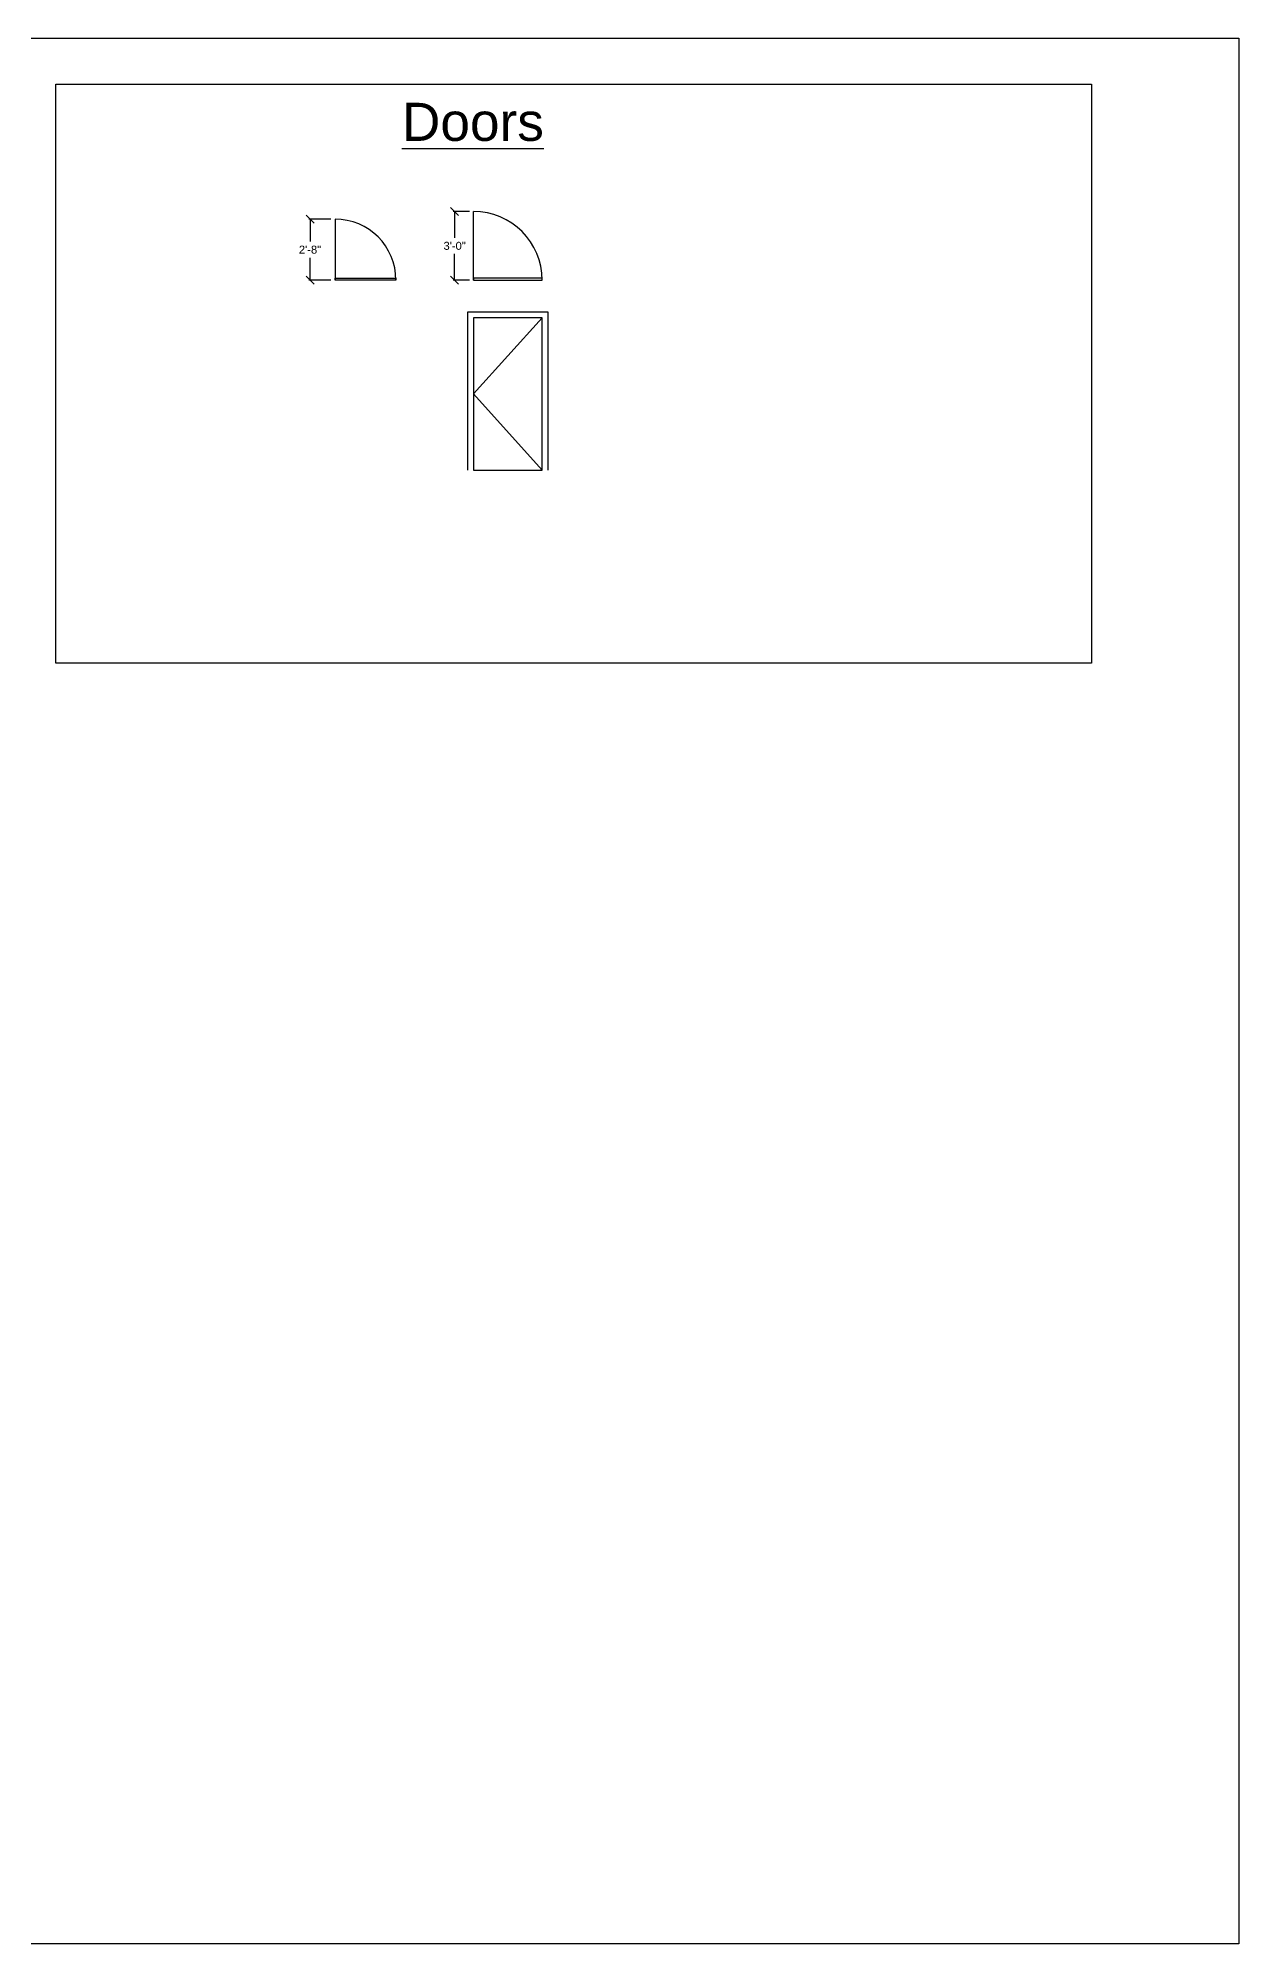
# Model space of a CAD drawing. Header units: inches. Extents: x -350 to 3672, y -1325 to 3943.
# Drawn here: x 2199 to 2830, y 2756 to 3756 of the extents above; entities that cross this region are included whole.
import ezdxf

# ---------------------------------------------------------------- set-up
doc = ezdxf.new("R2010")
doc.units = ezdxf.units.IN
doc.header["$MEASUREMENT"] = 0
doc.layers.add('F.P. - Doors & Windows', color=1, linetype='Continuous')
doc.styles.get("Standard").update_dxf_attribs({"font": 'arial.ttf'})
doc.dimstyles.get("Standard").update_dxf_attribs({"dimscale": 0.7, "dimtxt": 6, "dimasz": 6, "dimexe": 1, "dimexo": 3, "dimgap": 3, "dimtad": 0, "dimtih": 1, "dimtoh": 1, "dimdec": 4, "dimzin": 1, "dimdsep": 46, "dimlunit": 4, "dimtxsty": 'Standard', "dimblk": 'OBLIQUE', "dimcen": 0.09, "dimadec": 0, "dimazin": 0, "dimtfac": 1, "dimtdec": 4, "dimtofl": 0, "dimtmove": 0, "dimatfit": 3, "dimfxl": 1, "dimtolj": 1, "dimtzin": 0, "dimarcsym": 0})

# ---------------------------------------------------------------- blocks, each defined once
blk = doc.blocks.new('_Oblique')
at = {"color": 0, "linetype": 'ByBlock', "lineweight": -2}
blk.add_line((-0.5, -0.5), (0.5, 0.5), dxfattribs=at)
blk = doc.blocks.new('*D68')
at = {"layer": 'Defpoints', "color": 0, "transparency": 16777216}
for p in [(2355.1, 3661.4), (2342, 3629.4), (2355.1, 3629.4)]:
    blk.add_point(p, dxfattribs=at)
at = {"layer": 'F.P. - Doors & Windows', "color": 0, "lineweight": -2, "transparency": 16777216}
for p, q in [((2353, 3661.4), (2341.3, 3661.4)), ((2342, 3661.4), (2342, 3649.7)), ((2342, 3629.4), (2342, 3641.2)), ((2353, 3629.4), (2341.3, 3629.4))]:
    blk.add_line(p, q, dxfattribs=at)
at = {"layer": 'F.P. - Doors & Windows', "color": 0, "lineweight": -2, "transparency": 16777216, "xscale": 4.199999999999999, "yscale": 4.199999999999999, "zscale": 4.199999999999999}
for p, rotation in [((2342, 3661.4), 90), ((2342, 3629.4), 270)]:
    blk.add_blockref('_Oblique', p, dxfattribs=dict(at, rotation=rotation))
at = {"layer": 'F.P. - Doors & Windows', "color": 0, "transparency": 16777216, "insert": (2342, 3645.4), "char_height": 4.2, "attachment_point": 5}
blk.add_mtext('\\A1;2\'-8"', dxfattribs=at)
blk = doc.blocks.new('*D69')
at = {"layer": 'Defpoints', "color": 0, "transparency": 16777216}
for p in [(2427.8, 3665.4), (2417.9, 3629.4), (2427.8, 3629.4)]:
    blk.add_point(p, dxfattribs=at)
at = {"layer": 'F.P. - Doors & Windows', "color": 0, "lineweight": -2, "transparency": 16777216}
for p, q in [((2425.7, 3665.4), (2417.2, 3665.4)), ((2417.9, 3665.4), (2417.9, 3651.7)), ((2417.9, 3629.4), (2417.9, 3643.2)), ((2425.7, 3629.4), (2417.2, 3629.4))]:
    blk.add_line(p, q, dxfattribs=at)
at = {"layer": 'F.P. - Doors & Windows', "color": 0, "lineweight": -2, "transparency": 16777216, "xscale": 4.199999999999999, "yscale": 4.199999999999999, "zscale": 4.199999999999999}
for p, rotation in [((2417.9, 3665.4), 90), ((2417.9, 3629.4), 270)]:
    blk.add_blockref('_Oblique', p, dxfattribs=dict(at, rotation=rotation))
at = {"layer": 'F.P. - Doors & Windows', "color": 0, "transparency": 16777216, "insert": (2417.9, 3647.4), "char_height": 4.2, "attachment_point": 5}
blk.add_mtext('\\A1;3\'-0"', dxfattribs=at)

msp = doc.modelspace()

# ---------------------------------------------------------------- linework, layer by layer
for p, q in [((2463.82101, 3609.68992), (2427.82101, 3569.68992)), ((2427.82101, 3569.68992), (2463.82101, 3529.68992))]:
    msp.add_line(p, q)
for points in [[(1277.33969, 3756.46799), (2829.52612, 3756.46799), (2829.52612, 2755.95975), (1277.33969, 2755.95975)], [(2208.61109, 3732.36772), (2752.18675, 3732.36772), (2752.18675, 3428.32127), (2208.61109, 3428.32127)], [(2427.82101, 3529.68992), (2463.82101, 3529.68992), (2463.82101, 3609.68992), (2427.82101, 3609.68992)]]:
    msp.add_lwpolyline(points, close=True)
msp.add_lwpolyline([(2424.82101, 3529.68992), (2424.82101, 3612.68992), (2466.82101, 3612.68992), (2466.82101, 3529.68992)])
at = {"layer": 'F.P. - Doors & Windows'}
for p, q in [((2427.82101, 3629.44392), (2427.82101, 3665.44392)), ((2355.11397, 3661.44392), (2355.11397, 3629.44392))]:
    msp.add_line(p, q, dxfattribs=at)
msp.add_lwpolyline([(2387.11397, 3629.44392), (2355.11397, 3629.44392), (2355.11397, 3630.44392), (2387.11397, 3630.44392), (2387.11397, 3629.44392)], dxfattribs=at)
msp.add_lwpolyline([(2427.82101, 3629.44392), (2463.82101, 3629.44392), (2463.82101, 3630.44392), (2427.82101, 3630.44392)], close=True, dxfattribs=at)
for centre, radius in [((2427.82101, 3629.44392), 36), ((2355.11397, 3629.44392), 32)]:
    msp.add_arc(centre, radius, 0, 90, dxfattribs=at)

# ---------------------------------------------------------------- texts
at = {"insert": (2390.23562, 3722.51074), "char_height": 20, "attachment_point": 1}
msp.add_mtext_dynamic_manual_height_columns('{\\LDoors}', width=233.6213864, gutter_width=1, heights=[0], dxfattribs=at)

# ---------------------------------------------------------------- dimensions: what is measured, and where the dimension line sits
at = {"layer": 'F.P. - Doors & Windows'}
dim = msp.add_linear_dim(base=(2342.00625, 3629.44392), p1=(2355.11397, 3661.44392), p2=(2355.11397, 3629.44392), angle=90, dimstyle='Standard', dxfattribs=at)
dim.commit()
dim.dimension.update_dxf_attribs({"geometry": '*D68', "text_midpoint": (2342.00625, 3645.44392)})
dim = msp.add_linear_dim(base=(2417.85879, 3629.44392), p1=(2427.82101, 3665.44392), p2=(2427.82101, 3629.44392), angle=90, dimstyle='Standard', dxfattribs=at)
dim.commit()
dim.dimension.update_dxf_attribs({"geometry": '*D69', "text_midpoint": (2417.85879, 3647.44392), "dimtype": 160})

doc.saveas('drawing.dxf')
